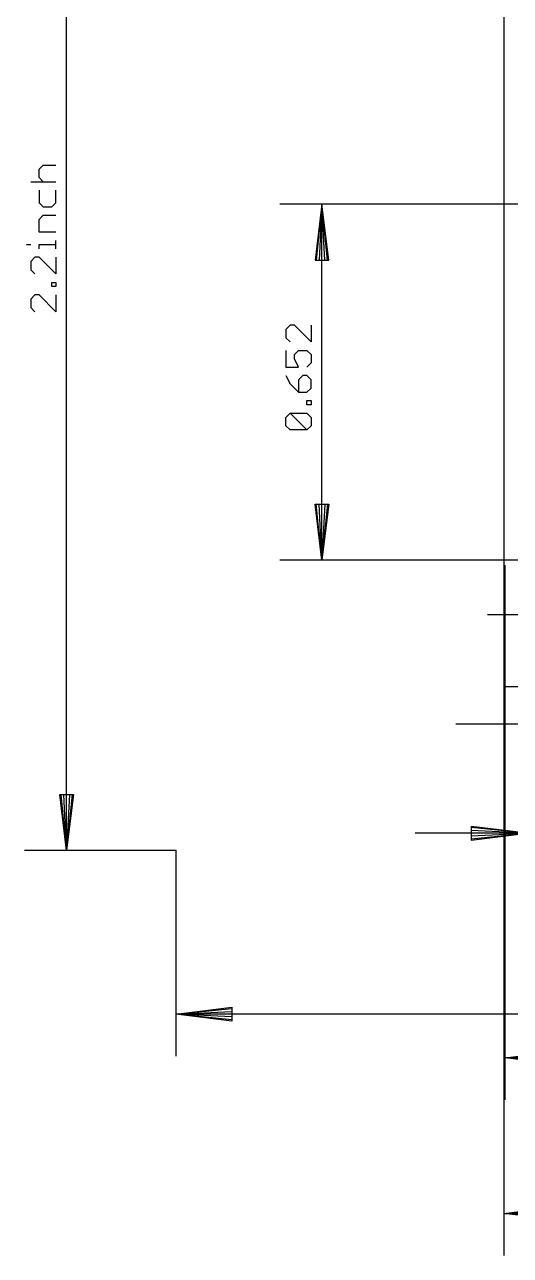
# Model space of a CAD drawing. Extents: x -0.28 to 5.55, y -0.74 to 2.72.
# Drawn here: x -0.277 to 0.612, y -0.742 to 1.512 of the extents above; entities that cross this region are included whole.
import ezdxf

# ---------------------------------------------------------------- set-up
doc = ezdxf.new("R2010")
doc.units = 0
for name, color, linetype in [('20', 2, 'CONTINUOUS'), ('23', 7, 'CONTINUOUS'), ('47', 253, 'CONTINUOUS')]:
    doc.layers.add(name, color=color, linetype=linetype)

msp = doc.modelspace()

# ---------------------------------------------------------------- linework, layer by layer
at = {"layer": '20'}
for p, q in [((0.6, 2.199508), (0.6, 0.3)), ((0.6, 0.3), (4.899213, 0.3))]:
    msp.add_line(p, q, dxfattribs=at)
at = {"layer": '23'}
msp.add_point((0, 0), dxfattribs=at)
at = {"layer": '47'}
for p, q in [((-0.2, 0), (-0.2, 2.2)), ((-0.250311, 1.247626), (-0.242638, 1.255299)), ((-0.250311, 1.232279), (-0.250311, 1.247626)), ((-0.242638, 1.255299), (-0.219618, 1.255299)), ((-0.265657, 1.224606), (-0.219618, 1.224606)), ((-0.242638, 1.224606), (-0.250311, 1.232279)), ((-0.250311, 1.20926), (-0.250311, 1.18624)), ((-0.219618, 1.18624), (-0.219618, 1.20926)), ((-0.250311, 1.18624), (-0.242638, 1.178567)), ((-0.242638, 1.178567), (-0.227291, 1.178567)), ((-0.227291, 1.178567), (-0.219618, 1.18624)), ((0.6425, 1.1835), (0.190228, 1.1835)), ((0.267, 1.1835), (0.254431, 1.081138)), ((0.267, 1.1835), (0.256764, 1.081138)), ((0.267, 1.1835), (0.261882, 1.081138)), ((0.267, 0.5315), (0.267, 1.1835)), ((0.279569, 1.081138), (0.267, 1.1835)), ((0.272118, 1.081138), (0.267, 1.1835)), ((0.277236, 1.081138), (0.267, 1.1835)), ((-0.250311, 1.155547), (-0.242638, 1.16322)), ((-0.250311, 1.132528), (-0.250311, 1.155547)), ((-0.242638, 1.16322), (-0.219618, 1.16322)), ((-0.219618, 1.132528), (-0.250311, 1.132528)), ((-0.273331, 1.109508), (-0.265657, 1.109508)), ((-0.250311, 1.101835), (-0.250311, 1.109508)), ((-0.250311, 1.109508), (-0.219618, 1.109508)), ((-0.219618, 1.101835), (-0.219618, 1.117181)), ((-0.257984, 1.086488), (-0.265657, 1.078815)), ((-0.250311, 1.086488), (-0.257984, 1.086488)), ((-0.219618, 1.055796), (-0.250311, 1.086488)), ((-0.219618, 1.086488), (-0.219618, 1.055796)), ((-0.265657, 1.078815), (-0.265657, 1.063469)), ((-0.265657, 1.063469), (-0.257984, 1.055796)), ((0.254431, 1.081138), (0.279569, 1.081138)), ((-0.227291, 1.032776), (-0.227291, 1.040449)), ((-0.227291, 1.040449), (-0.219618, 1.040449)), ((-0.219618, 1.040449), (-0.219618, 1.032776)), ((-0.257984, 1.01743), (-0.265657, 1.009756)), ((-0.250311, 1.01743), (-0.257984, 1.01743)), ((-0.219618, 0.986737), (-0.250311, 1.01743)), ((-0.219618, 1.032776), (-0.227291, 1.032776)), ((-0.219618, 1.01743), (-0.219618, 0.986737)), ((-0.265657, 1.009756), (-0.265657, 0.99441)), ((-0.265657, 0.99441), (-0.257984, 0.986737)), ((0.209016, 0.961896), (0.201343, 0.954222)), ((0.201343, 0.954222), (0.201343, 0.938876)), ((0.216689, 0.961896), (0.209016, 0.961896)), ((0.247382, 0.931203), (0.216689, 0.961896)), ((0.247382, 0.961896), (0.247382, 0.931203)), ((0.201343, 0.938876), (0.209016, 0.931203)), ((0.201343, 0.915856), (0.201343, 0.885164)), ((0.216689, 0.908183), (0.224362, 0.915856)), ((0.216689, 0.90051), (0.216689, 0.908183)), ((0.224362, 0.915856), (0.239709, 0.915856)), ((0.239709, 0.915856), (0.247382, 0.908183)), ((0.247382, 0.908183), (0.247382, 0.892837)), ((0.201343, 0.885164), (0.224362, 0.885164)), ((0.224362, 0.885164), (0.216689, 0.90051)), ((0.247382, 0.892837), (0.239709, 0.885164)), ((0.201343, 0.869817), (0.209016, 0.854471)), ((0.232036, 0.869817), (0.224362, 0.862144)), ((0.224362, 0.862144), (0.224362, 0.839124)), ((0.239709, 0.869817), (0.232036, 0.869817)), ((0.247382, 0.862144), (0.239709, 0.869817)), ((0.247382, 0.846797), (0.247382, 0.862144)), ((0.209016, 0.854471), (0.224362, 0.839124)), ((0.224362, 0.839124), (0.239709, 0.839124)), ((0.239709, 0.839124), (0.247382, 0.846797)), ((0.239709, 0.816105), (0.239709, 0.823778)), ((0.239709, 0.823778), (0.247382, 0.823778)), ((0.247382, 0.816105), (0.239709, 0.816105)), ((0.247382, 0.823778), (0.247382, 0.816105)), ((0.201343, 0.793085), (0.209016, 0.800758)), ((0.201343, 0.777739), (0.201343, 0.793085)), ((0.209016, 0.800758), (0.239709, 0.800758)), ((0.239709, 0.770066), (0.209016, 0.800758)), ((0.239709, 0.800758), (0.247382, 0.793085)), ((0.247382, 0.793085), (0.247382, 0.777739)), ((0.209016, 0.770066), (0.201343, 0.777739)), ((0.239709, 0.770066), (0.209016, 0.770066)), ((0.247382, 0.777739), (0.239709, 0.770066)), ((0.267, 0.5315), (0.254431, 0.633862)), ((0.254431, 0.633862), (0.279569, 0.633862)), ((0.267, 0.5315), (0.256764, 0.633862)), ((0.267, 0.5315), (0.261882, 0.633862)), ((0.279569, 0.633862), (0.267, 0.5315)), ((0.272118, 0.633862), (0.267, 0.5315)), ((0.277236, 0.633862), (0.267, 0.5315)), ((0.6425, 0.5315), (0.190228, 0.5315)), ((0.6015, 0.5225), (0.6015, -0.456772)), ((0.7745, 0.4315), (0.569776, 0.4315)), ((0.6, 0.3), (0.6, -0.741772)), ((0.717, 0.2315), (0.512276, 0.2315)), ((-0.2, 0), (-0.212569, 0.102362)), ((-0.212569, 0.102362), (-0.187431, 0.102362)), ((-0.2, 0), (-0.210236, 0.102362)), ((-0.2, 0), (-0.205118, 0.102362)), ((-0.187431, 0.102362), (-0.2, 0)), ((-0.194882, 0.102362), (-0.2, 0)), ((-0.189764, 0.102362), (-0.2, 0)), ((0.6425, 0.0315), (0.437776, 0.0315)), ((0.6425, 0.0315), (0.540138, 0.044069)), ((0.540138, 0.044069), (0.540138, 0.018931)), ((0.6425, 0.0315), (0.540138, 0.041736)), ((0.6425, 0.0315), (0.540138, 0.036618)), ((0.540138, 0.018931), (0.6425, 0.0315)), ((0.540138, 0.026382), (0.6425, 0.0315)), ((0.540138, 0.021264), (0.6425, 0.0315)), ((0, 0), (-0.276772, 0)), ((0, 0), (0, -0.376772)), ((0, -0.3), (0.102362, -0.287431)), ((0, -0.3), (0.102362, -0.289764)), ((0.102362, -0.287431), (0.102362, -0.312569)), ((0, -0.3), (0.102362, -0.294882)), ((4.9, -0.3), (0, -0.3)), ((0.102362, -0.312569), (0, -0.3)), ((0.102362, -0.305118), (0, -0.3)), ((0.102362, -0.310236), (0, -0.3)), ((0.6015, -0.38), (0.703862, -0.367431)), ((0.6015, -0.38), (0.703862, -0.369764)), ((0.6015, -0.38), (0.703862, -0.374882)), ((1.3035, -0.38), (0.6015, -0.38)), ((0.703862, -0.392569), (0.6015, -0.38)), ((0.703862, -0.385118), (0.6015, -0.38)), ((0.703862, -0.390236), (0.6015, -0.38)), ((0.6, -0.665), (0.702362, -0.652431)), ((0.6, -0.665), (0.702362, -0.654764)), ((0.6, -0.665), (0.702362, -0.659882)), ((0.6, -0.665), (4.899213, -0.665)), ((0.702362, -0.677569), (0.6, -0.665)), ((0.702362, -0.670118), (0.6, -0.665)), ((0.702362, -0.675236), (0.6, -0.665))]:
    msp.add_line(p, q, dxfattribs=at)

doc.saveas('drawing.dxf')
